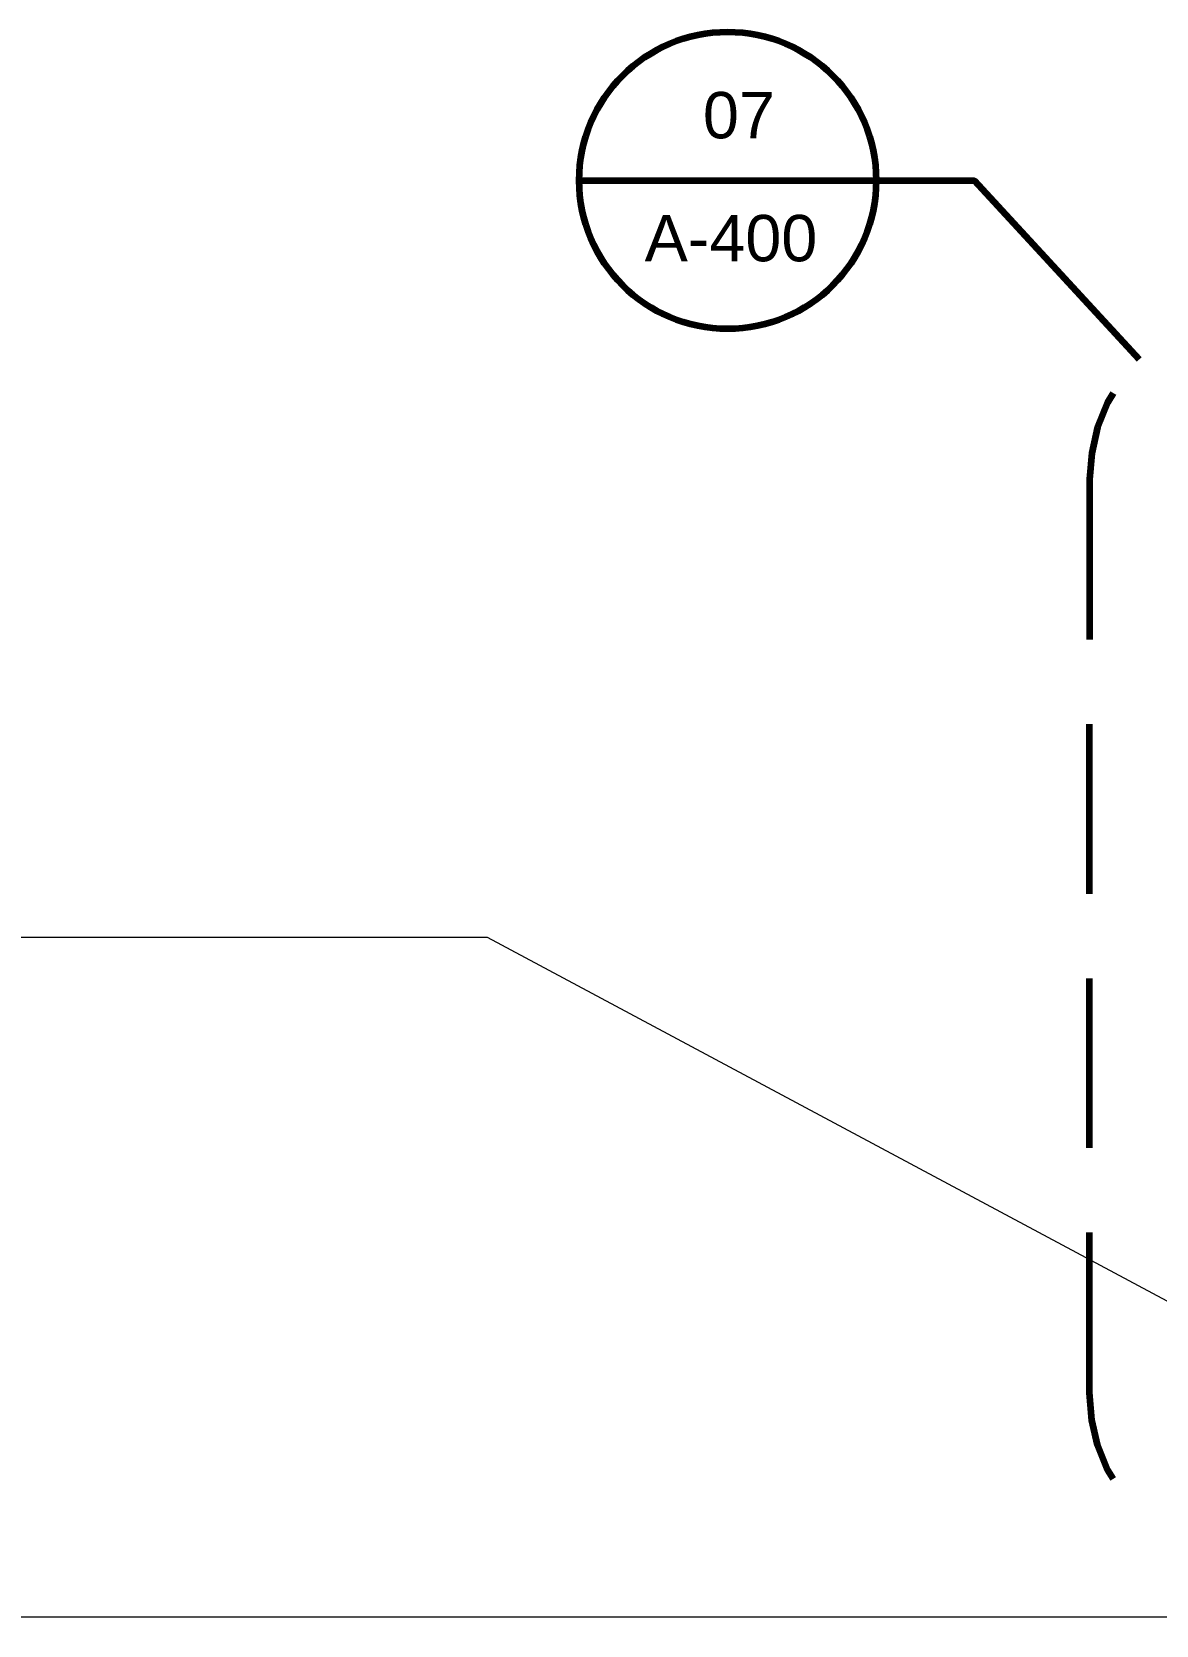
# Model space of a CAD drawing. Extents: x 261 to 424, y 0 to 368.
# Drawn here: x 314.46 to 341.01, y 297.39 to 335 of the extents above; entities that cross this region are included whole.
import ezdxf

# ---------------------------------------------------------------- set-up
doc = ezdxf.new("R2010")
doc.units = 0
doc.header["$MEASUREMENT"] = 0
doc.layers.add('Dt-Iden', color=3, linetype='Continuous', lineweight=20)
doc.layers.add('Dt-Text', color=121, linetype='Continuous', lineweight=20)
doc.styles.get("Standard").update_dxf_attribs({"font": 'Arial.ttf'})
doc.dimstyles.new('1 Inch', dxfattribs={"dimtxt": 1.09375, "dimasz": 1.125, "dimexe": 1.125, "dimexo": 0.5625, "dimgap": 0.84375, "dimtad": 1, "dimdec": 4, "dimzin": 3, "dimdsep": 46, "dimlunit": 4, "dimtxsty": 'Standard', "dimblk": 'ARCHTICK', "dimcen": 0.5625, "dimdle": 1.125, "dimclrd": 253, "dimclre": 253, "dimclrt": 256, "dimadec": 0, "dimazin": 0, "dimtfac": 0.6, "dimtdec": 4, "dimtix": 1, "dimtmove": 2, "dimatfit": 0, "dimfxl": 1, "dimfrac": 1, "dimtolj": 1, "dimtzin": 0, "dimlwd": 9, "dimlwe": 9, "dimarcsym": 0})

# ---------------------------------------------------------------- blocks, each defined once
blk = doc.blocks.new('_ArchTick')
at = {"color": 0, "linetype": 'ByBlock', "const_width": 0.15}
blk.add_lwpolyline([(-0.5, -0.5), (0.5, 0.5)], dxfattribs=at)

msp = doc.modelspace()

# ---------------------------------------------------------------- linework, layer by layer
at = {"layer": 'Dt-Iden', "linetype": 'Continuous', "lineweight": 211}
for p, q in [((339.43665, 314.65568), (339.43665, 318.65568)), ((339.43665, 308.65568), (339.43665, 312.65568))]:
    msp.add_line(p, q, dxfattribs=at)
for points in [[(340.60999, 327.26899), (336.71665, 331.48235), (327.40999, 331.48235)], [(339.99666, 326.46899), (339.86332, 326.25568), (339.62332, 325.66899), (339.48999, 325.05565), (339.43665, 324.44232), (339.43665, 320.65568)], [(339.99666, 300.84235), (339.86332, 301.05565), (339.62332, 301.64232), (339.48999, 302.22901), (339.43665, 302.86901), (339.43665, 306.65568)]]:
    msp.add_lwpolyline(points, dxfattribs=at)
msp.add_circle((330.88999, 331.49565), 3.50666, dxfattribs=at)

# ---------------------------------------------------------------- texts
at = {"layer": 'Dt-Text', "char_height": 1.09375, "attachment_point": 1}
for s, insert in [('\\A1;07', (330.30587, 333.58306)), ('\\A1;A-400', (328.92996, 330.67997))]:
    msp.add_mtext(s, dxfattribs=dict(at, insert=insert))

# ---------------------------------------------------------------- leaders
at = {"layer": 'Dt-Text', "annotation_type": 0, "has_hookline": 1, "hookline_direction": 1}
for points, text_width in [([(349.40999, 300.68235), (325.21909, 313.62257), (309.604, 313.62257)], 22.99412), ([(342.66371, 297.57284), (309.604, 297.57284)], 19.45771)]:
    msp.add_leader(points, dimstyle='1 Inch', override={"dimgap": 0.84375, "dimtad": 0}, dxfattribs=dict(at, text_width=text_width))

doc.saveas('drawing.dxf')
